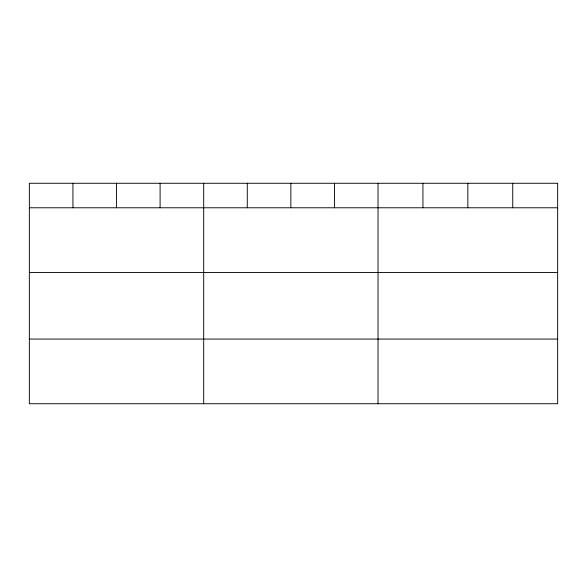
<?xml version="1.0" encoding="UTF-8"?>
<svg xmlns="http://www.w3.org/2000/svg" width="587" height="587" viewBox="0 0 587 587"><rect width="100%" height="100%" fill="white"/><g stroke="black" fill="none" stroke-linecap="round" stroke-linejoin="round"><path stroke-width="0.88" d="M29.35 207.776L557.65 207.776M29.35 272.441L557.65 272.441M29.35 339.066L557.65 339.066M512.745 183.269L512.745 207.776M467.839 183.269L467.839 207.776M422.933 183.269L422.933 207.776M378.028 183.269L378.028 403.731M334.443 183.269L334.443 207.776M290.858 183.269L290.858 207.776M247.274 183.269L247.274 207.776M203.689 183.269L203.689 403.731M160.104 183.269L160.104 207.776M116.52 183.269L116.52 207.776M72.935 183.269L72.935 207.776M557.65 183.269L29.35 183.269L29.35 403.731L557.65 403.731L557.65 183.269"/></g></svg>
